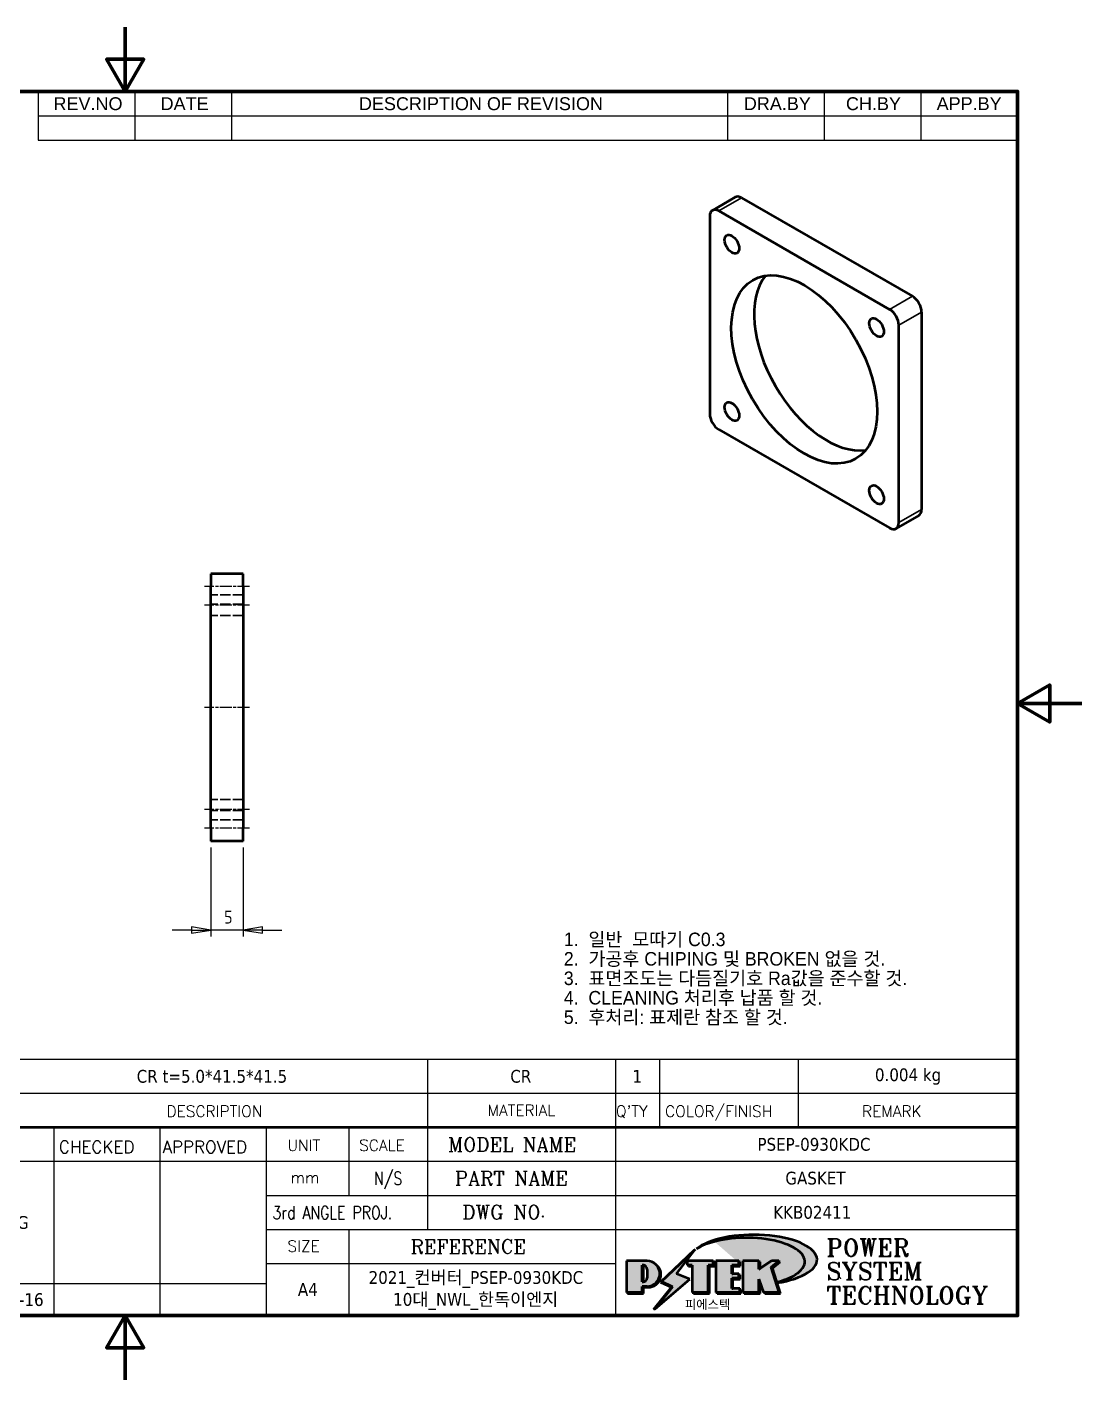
# Model space of a CAD drawing. Header units: millimetres. Extents: x 0 to 297, y 0 to 210.
# Drawn here: x 133.3 to 297, y 0 to 210 of the extents above; entities that cross this region are included whole.
import ezdxf
from ezdxf.enums import TextEntityAlignment as Align

# ---------------------------------------------------------------- set-up
doc = ezdxf.new("R2010")
doc.units = ezdxf.units.MM
doc.linetypes.add('CHAIN', pattern=[0.35429999999999995, 0.2362, -0.0295, 0.0591, -0.0295])
doc.linetypes.add('DASHED', pattern=[0.2067, 0.1654, -0.0413])
doc.layers.get('0').update_dxf_attribs({"lineweight": 25})
for name, color, linetype, lineweight in [('가려진 것(ISO)', 5, 'DASHED', 35), ('가시적인 것(ISO)', 7, 'Continuous', 50), ('가시적인 좁은 것(ISO)', 1, 'Continuous', 35), ('경계(ISO)', 7, 'Continuous', 70), ('기호(ISO)', 7, 'Continuous', 25), ('제목(ISO)', 5, 'Continuous', 50), ('중심선(ISO)', 1, 'Continuous', 25), ('치수(ISO)', 7, 'Continuous', 25), ('해치(ISO)', 1, 'Continuous', 18)]:
    doc.layers.add(name, color=color, linetype=linetype, lineweight=lineweight)
doc.styles.add('HAN_370', font='', dxfattribs={"width": 2})
doc.styles.add('ISO Proportional', font='arial.ttf')
doc.styles.add('ISO ProportionalPSTEK', font='isocp.shx')
doc.styles.add('RC_284', font='ROMANC.shx')
doc.styles.add('RC_287', font='ROMANC.shx')
doc.styles.add('RC_292', font='ROMANC.shx')
doc.styles.add('ROMANT_294', font='romant.shx')
doc.styles.add('주 문자 (JIS)', font='arial.ttf')
doc.styles.add('텍스트 스타일333', font='ROMANC.shx', dxfattribs={"width": 0.800000011920929})
doc.styles.add('텍스트 스타일359', font='tahoma.ttf')
doc.styles.get('HAN_370').set_extended_font_data('GulimChe')
doc.dimstyles.new('PSTEK', dxfattribs={"dimtxt": 2, "dimasz": 3, "dimexe": 1, "dimexo": 1, "dimgap": 1, "dimtad": 1, "dimrnd": 1e-08, "dimdsep": 46, "dimtxsty": 'ISO ProportionalPSTEK', "dimblk": 'Filled-1', "dimcen": 0.09, "dimdle": 10, "dimclrd": 3, "dimclre": 3, "dimclrt": 1, "dimadec": 1, "dimazin": 2, "dimtfac": 1, "dimtmove": 0, "dimatfit": 3, "dimfxl": 0, "dimtolj": 1, "dimlwd": -1, "dimlwe": -1, "dimarcsym": 0})

# ---------------------------------------------------------------- blocks, each defined once
blk = doc.blocks.new('경계 Default Border')
at = {"layer": '경계(ISO)', "flags": 128}
for points in [[(148.5000038146973, 210), (148.5000038146973, 200), (145.6132507324219, 205), (151.3867473602295, 205), (148.5000038146973, 200)], [(10, 10), (10, 200), (287.0000076293945, 200), (287.0000076293945, 10), (10, 10)], [(297.0000076293945, 105), (287.0000076293945, 105), (292.0000076293945, 107.8867530822754), (292.0000076293945, 102.1132469177246), (287.0000076293945, 105)], [(148.5000038146973, 0), (148.5000038146973, 10), (145.6132507324219, 5), (151.3867473602295, 5), (148.5000038146973, 10)]]:
    blk.add_lwpolyline(points, dxfattribs=at)
blk = doc.blocks.new('제목 블록 PSTEK')
for color, points in [(252, [(317.2195697678507, 17.0593801673321), (322.0326348870767, 21.62682475217465), (322.2781991042243, 21.94392121864296), (317.0471853425802, 16.97985676345368), (318.7512090904202, 16.1899260703855), (316.0018030350395, 12.71868385740789), (316.3356552234328, 13.00206718743325), (318.9235935156908, 16.2694494742633)]), (5, [(321.6183518841322, 17.4193704504104), (319.5281351041078, 18.24969419629727), (322.4505835294948, 22.02344462252142), (317.2195697678507, 17.0593801673321), (318.9235935156908, 16.2694494742633), (316.1741874603099, 12.79820726128571)]), (1, [(324.4839107253602, 19.60711530335299), (325.2419748254881, 19.60711530335299), (325.2419748254881, 20.25857663940324), (321.2266040451076, 20.25857663940324), (321.2266040451076, 19.60711530335299), (321.9846681452406, 19.60711530335299), (321.9846681452406, 15.3430047401139), (324.4839107253602, 15.3430047401139)]), (252, [(321.9846681452406, 19.60711530335299), (321.4042753185749, 19.60711530335299), (321.4042753185749, 19.45905590879572), (321.9846681452406, 19.45905590879572)]), (252, [(324.6615819988275, 19.45905590879572), (325.4196460989604, 19.45905590879572), (325.4196460989604, 20.11051724484596), (325.2419748254881, 20.11051724484596), (325.2419748254881, 19.60711530335299), (324.4839107253602, 19.60711530335299), (324.4839107253602, 15.3430047401139), (322.1623394187076, 15.3430047401139), (322.1623394187076, 15.19494534555726), (324.6615819988275, 15.19494534555726)]), (1, [(329.2277337269622, 20.25857663940324), (325.65654113025, 20.25857663940324), (325.65654113025, 15.3430047401139), (329.3580259941756, 15.3430047401139), (329.3580259941756, 15.9944660761648), (328.1137701654877, 15.9944660761648), (328.1137701654877, 17.56360607323003), (329.2277337269622, 17.56360607323003), (329.2277337269622, 18.25543873810179), (328.1137701654877, 18.25543873810179), (328.1137701654877, 19.60711530335299), (329.2277337269622, 19.60711530335299)]), (252, [(328.2914414389548, 19.45905590879572), (329.4054050004294, 19.45905590879572), (329.4054050004294, 20.11051724484596), (329.2277337269622, 20.11051724484596), (329.2277337269622, 19.60711530335299), (328.1137701654877, 19.60711530335299), (328.1137701654877, 18.25543873810179), (328.2914414389548, 18.25543873810179)]), (1, [(332.3312149849806, 20.25857663940324), (329.8592894925411, 20.25857663940324), (329.8592894925411, 15.3430047401139), (332.3312149849806, 15.3430047401139), (332.3312149849806, 17.4318630164523), (333.0701931098801, 15.3430047401139), (335.4855464857051, 15.3430047401139), (334.2514536401189, 19.30614745124769), (335.4379594596742, 20.25857663940324), (334.3071782107978, 20.25857663940324), (332.3312149849806, 18.99741471888304)]), (252, [(332.5088862584528, 20.1105172448466), (332.3312149849806, 20.1105172448466), (332.3312149849806, 18.99741471888368), (332.5088862584528, 19.11081371413894)]), (252, [(335.6156307331414, 20.11051724484596), (335.2535118015555, 20.11051724484596), (334.2514536401189, 19.30614745124769), (335.4855464857051, 15.3430047401139), (333.1954852176545, 15.3430047401139), (333.2478643833523, 15.19494534555726), (335.6632177591723, 15.19494534555726), (334.4291249135862, 19.15808805669106)]), (252, [(328.2914414389548, 17.41554667867274), (329.4054050004294, 17.41554667867274), (329.4054050004294, 18.10737934354514), (329.2277337269622, 18.10737934354514), (329.2277337269622, 17.56360607323003), (328.1137701654877, 17.56360607323003), (328.1137701654877, 15.9944660761648), (328.2914414389548, 15.9944660761648)]), (252, [(332.5088862584528, 16.92964231796647), (332.3312149849806, 17.43186301645164), (332.3312149849806, 15.3430047401139), (330.0369607660135, 15.3430047401139), (330.0369607660135, 15.19494534555726), (332.5088862584528, 15.19494534555726)]), (252, [(329.5356972676428, 15.8464066816075), (329.3580259941756, 15.8464066816075), (329.3580259941756, 15.3430047401139), (325.8342124037171, 15.3430047401139), (325.8342124037171, 15.19494534555726), (329.5356972676428, 15.19494534555726)])]:
    blk.add_hatch(color=color).paths.add_polyline_path(points)
h = blk.add_hatch(color=1)
edge = h.paths.add_edge_path(flags=0)
edge.add_line((314.2242174273352, 19.60711530335299), (314.2242174273352, 17.00126995915134))
edge.add_line((314.2242174273352, 17.00126995915134), (314.3485873187598, 17.00126995915134))
edge.add_arc((314.3485873187598, 17.6527312952023), 0.6514613360509371, 270, 360)
edge.add_line((315.0000486548106, 17.6527312952023), (315.0000486548106, 18.95565396730211))
edge.add_arc((314.3485873187598, 18.95565396730212), 0.6514613360508712, 0, 90)
edge.add_line((314.3485873187598, 19.60711530335299), (314.2242174273352, 19.60711530335299))
edge = h.paths.add_edge_path()
edge.add_arc((314.9847713324306, 18.28938669179658), 1.969189947606664, 269.9999999999959, 450)
edge.add_line((314.9847713324306, 20.25857663940318), (311.7664314776902, 20.25857663940324))
edge.add_line((311.7664314776902, 20.25857663940324), (311.7664314776902, 15.3430047401139))
edge.add_line((311.7664314776902, 15.3430047401139), (314.2242174273352, 15.3430047401139))
edge.add_line((314.2242174273352, 15.3430047401139), (314.2242174273352, 16.32019674418991))
edge.add_line((314.2242174273352, 16.32019674418991), (314.9847713324307, 16.32019674418991))
h = blk.add_hatch(color=252)
edge = h.paths.add_edge_path()
edge.add_arc((314.9847713324309, 18.28938669179657), 1.969189947606666, 270, 406.8278729790604)
edge.add_arc((315.1624426058984, 18.1413272972396), 1.969189947606962, -90, 53.560984836317004, ccw=False)
edge.add_line((315.1624426058984, 16.17213734963263), (314.4018887008024, 16.17213734963263))
edge.add_line((314.4018887008024, 16.17213734963263), (314.4018887008024, 15.19494534555726))
edge.add_line((314.4018887008024, 15.19494534555726), (311.9441027511573, 15.19494534555726))
edge.add_line((311.9441027511573, 15.19494534555726), (311.9441027511573, 15.3430047401139))
edge.add_line((311.9441027511573, 15.3430047401139), (314.2242174273352, 15.3430047401139))
edge.add_line((314.2242174273352, 15.3430047401139), (314.2242174273352, 16.32019674418991))
edge.add_line((314.2242174273352, 16.32019674418991), (314.9847713324309, 16.32019674418991))
h = blk.add_hatch(color=252)
edge = h.paths.add_edge_path()
edge.add_line((314.4018887008024, 19.45905590879572), (314.5262585922315, 19.45905590879572))
edge.add_arc((314.5262585922314, 18.80759457274939), 0.6514613360463194, 60.4189348879147, 90.00000000000318, ccw=False)
edge.add_arc((314.3485873187602, 18.95565396730057), 0.6514613360524251, 39.96992292766206, 90.00000000009999)
edge.add_line((314.3485873187591, 19.60711530335307), (314.2242174273352, 19.60711530335298))
edge.add_line((314.2242174273352, 19.60711530335299), (314.2242174273352, 17.00126995915134))
edge.add_line((314.2242174273352, 17.00126995915134), (314.3485873187591, 17.00126995915134))
edge.add_arc((314.3485873187568, 17.652731295233), 0.6514613360816299, 270.0000000002, 274.6930825552478)
edge.add_line((314.4018887008024, 17.0034541317032), (314.4018887008024, 19.45905590879572))
at = {"layer": '해치(ISO)', "true_color": 0x27d1fc}
h = blk.add_hatch(color=140, dxfattribs=at)
edge = h.paths.add_edge_path()
edge.add_ellipse((330.3660919371412, 20.15576403068321), major_axis=(9.100907360794343, 0), ratio=0.4069904968023172, start_angle=301.3098473703837, end_angle=507.7436900681698)
edge.add_ellipse((331.5340919371412, 20.4634168429492), major_axis=(-9.82350664112931, 0), ratio=0.3942600559756514, start_angle=111.51207141178469, end_angle=334.47025347086895, ccw=False)
edge.add_line((335.1363447531188, 16.8601935978785), (335.0955236905705, 16.99119398620872))
at = {"color": 180}
for p, q in [((182.4757929790549, 51.56524660363496), (372.4757929537551, 51.56524660363496)), ((280.8758854511282, 51.56524660363496), (280.8758854511282, 41.00524660363494)), ((310.0881549537552, 51.56524660363496), (310.0881549537553, 41.00524660363494)), ((316.9044520275131, 51.56524660363496), (316.9044520275127, 41.00524660363494)), ((338.4566026226726, 51.56524660363496), (338.4566026226727, 41.00524660363494)), ((372.4757929537551, 51.56524660363496), (372.4757929537551, 11.79100474011389)), ((182.475792979055, 46.2852466036349), (372.4757929537551, 46.28524660363492)), ((222.9401812389276, 11.79100474011392), (222.9401812389276, 41.00524660363494)), ((239.4288871878316, 11.79100474011392), (239.4288871878316, 41.00524660363494)), ((255.9175931367356, 11.79100474011392), (255.9175931367356, 41.00524660363494)), ((268.6918866058747, 41.00524660363494), (268.6918866058747, 30.44524660363498)), ((280.8758854511282, 41.00524660363494), (280.8758854511282, 25.16524660363502)), ((310.088154953755, 41.00524660363494), (310.088154953755, 11.79100474011392)), ((206.451475290024, 35.72524660363497), (372.4757929537551, 35.72524660363497)), ((255.917593136736, 30.44524660363498), (372.4757929537552, 30.44524660363501)), ((255.9175931367359, 25.16524660363502), (372.4757929537552, 25.165246603635)), ((268.6918866058744, 25.16524660363502), (268.6918866058744, 11.79100474011392)), ((255.9175931367359, 19.88524660363481), (310.0881549537553, 19.88524660363481)), ((206.451475290024, 16.74100474011396), (255.9175931367359, 16.74100474011396)), ((182.475792979055, 11.79100474011392), (372.4757929537551, 11.79100474011389))]:
    blk.add_line(p, q, dxfattribs=at)
at = {"color": 7, "linetype": 'Continuous', "lineweight": 25}
blk.add_line((182.4771903250938, 46.27967054998719), (231.7273669611342, 46.27967054998717), dxfattribs=at)
at = {"color": 7, "lineweight": 50}
blk.add_line((206.451475290024, 41.00524660363494), (372.4757929537551, 41.00524660363496), dxfattribs=at)
at = {"color": 7}
for p, q in [((322.2781991042243, 21.94392121864296), (317.0471853425802, 16.97985676345368)), ((322.4505835294948, 22.02344462252142), (317.2195697678507, 17.0593801673321)), ((317.2195697678507, 17.0593801673321), (322.0326348870767, 21.62682475217465)), ((319.5281351041078, 18.24969419629727), (322.4505835294948, 22.02344462252142)), ((322.0326348870767, 21.62682475217465), (322.2781991042243, 21.94392121864296)), ((311.7664314776902, 20.25900474011391), (311.7664314776902, 15.34300474011391)), ((314.9847713324309, 20.25857663940324), (311.7664314776902, 20.25857663940324)), ((314.9847713324309, 20.25857663940324), (311.7664314776902, 20.25857663940324)), ((311.7664314776902, 20.25857663940324), (311.7664314776902, 15.3430047401139)), ((314.2242174273352, 17.00126995915134), (314.2242174273352, 19.60711530335299)), ((314.2242174273352, 19.60711530335299), (314.3485873187591, 19.60711530335299)), ((314.3485873187591, 19.60711530335299), (314.2242174273352, 19.60711530335299)), ((314.2242174273352, 19.60711530335299), (314.2242174273352, 17.00126995915134)), ((314.2242174273352, 17.00126995915134), (314.2242174273352, 19.60711530335299)), ((314.2242174273352, 19.60711530335299), (314.3485873187591, 19.60711530335299)), ((314.4018887008024, 19.45905590879572), (314.5262585922314, 19.45905590879572)), ((314.4018887008024, 17.0034541317032), (314.4018887008024, 19.45905590879572)), ((315.0000486548106, 18.95565396730275), (315.0000486548106, 17.65273129520161)), ((315.0000486548106, 18.95565396730275), (315.0000486548106, 17.65273129520161)), ((325.2419748254881, 20.25857663940324), (321.2266040451076, 20.25857663940324)), ((321.2266040451076, 20.25857663940324), (321.2266040451076, 19.60711530335299)), ((325.2419748254881, 20.25857663940324), (321.2266040451076, 20.25857663940324)), ((321.2266040451076, 20.25857663940324), (321.2266040451076, 19.60711530335299)), ((321.2266040451076, 19.60711530335299), (321.9846681452406, 19.60711530335299)), ((321.2266040451076, 19.60711530335299), (321.9846681452406, 19.60711530335299)), ((321.4042753185749, 19.60711530335299), (321.4042753185749, 19.45905590879572)), ((321.9846681452406, 19.60711530335299), (321.4042753185749, 19.60711530335299)), ((321.4042753185749, 19.45905590879572), (321.9846681452406, 19.45905590879572)), ((321.9846681452406, 19.60711530335299), (321.9846681452406, 15.3430047401139)), ((321.9846681452406, 19.45905590879572), (321.9846681452406, 19.60711530335299)), ((321.9846681452406, 19.60711530335299), (321.9846681452406, 15.3430047401139)), ((324.4839107253602, 19.60711530335299), (325.2419748254881, 19.60711530335299)), ((324.4839107253602, 15.3430047401139), (324.4839107253602, 19.60711530335299)), ((325.2419748254881, 19.60711530335299), (324.4839107253602, 19.60711530335299)), ((324.4839107253602, 19.60711530335299), (324.4839107253602, 15.3430047401139)), ((324.4839107253602, 19.60711530335299), (325.2419748254881, 19.60711530335299)), ((324.4839107253602, 15.3430047401139), (324.4839107253602, 19.60711530335299)), ((324.6615819988275, 19.45905590879572), (325.4196460989604, 19.45905590879572)), ((324.6615819988275, 15.19494534555726), (324.6615819988275, 19.45905590879572)), ((325.2419748254881, 19.60711530335299), (325.2419748254881, 20.25857663940324)), ((325.2419748254881, 19.60711530335299), (325.2419748254881, 20.25857663940324)), ((325.4196460989604, 20.11051724484596), (325.2419748254881, 20.11051724484596)), ((325.2419748254881, 20.11051724484596), (325.2419748254881, 19.60711530335299)), ((325.4196460989604, 19.45905590879572), (325.4196460989604, 20.11051724484596)), ((329.2277337269622, 20.25857663940324), (325.65654113025, 20.25857663940324)), ((325.65654113025, 20.25857663940324), (325.65654113025, 15.3430047401139)), ((325.65654113025, 20.25857663940324), (325.65654113025, 15.3430047401139)), ((329.2277337269622, 20.25857663940324), (325.65654113025, 20.25857663940324)), ((328.1137701654877, 18.25543873810179), (328.1137701654877, 19.60711530335299)), ((328.1137701654877, 19.60711530335299), (329.2277337269622, 19.60711530335299)), ((329.2277337269622, 19.60711530335299), (328.1137701654877, 19.60711530335299)), ((328.1137701654877, 19.60711530335299), (328.1137701654877, 18.25543873810179)), ((328.1137701654877, 18.25543873810179), (328.1137701654877, 19.60711530335299)), ((328.1137701654877, 19.60711530335299), (329.2277337269622, 19.60711530335299)), ((328.2914414389548, 18.25543873810179), (328.2914414389548, 19.45905590879572)), ((328.2914414389548, 19.45905590879572), (329.4054050004294, 19.45905590879572)), ((329.2277337269622, 19.60711530335299), (329.2277337269622, 20.25857663940324)), ((329.2277337269622, 19.60711530335299), (329.2277337269622, 20.25857663940324)), ((329.4054050004294, 20.11051724484596), (329.2277337269622, 20.11051724484596)), ((329.2277337269622, 20.11051724484596), (329.2277337269622, 19.60711530335299)), ((329.4054050004294, 19.45905590879572), (329.4054050004294, 20.11051724484596)), ((332.3312149849806, 20.25857663940324), (329.8592894925411, 20.25857663940324)), ((329.8592894925411, 20.25857663940324), (329.8592894925411, 15.3430047401139)), ((329.8592894925411, 20.25857663940324), (329.8592894925411, 15.3430047401139)), ((332.3312149849806, 20.25857663940324), (329.8592894925411, 20.25857663940324)), ((334.3071782107978, 20.25857663940324), (332.3312149849806, 18.99741471888304)), ((332.3312149849806, 18.99741471888304), (332.3312149849806, 20.25857663940324)), ((334.3071782107978, 20.25857663940324), (332.3312149849806, 18.99741471888304)), ((332.3312149849806, 18.99741471888304), (332.3312149849806, 20.25857663940324)), ((332.5088862584528, 20.1105172448466), (332.3312149849806, 20.1105172448466)), ((332.3312149849806, 20.1105172448466), (332.3312149849806, 18.99741471888368)), ((332.3312149849806, 18.99741471888368), (332.5088862584528, 19.11081371413894)), ((332.5088862584528, 19.11081371413894), (332.5088862584528, 20.1105172448466)), ((334.2514536401189, 19.30614745124769), (335.4379594596742, 20.25857663940324)), ((334.2514536401189, 19.30614745124769), (335.4379594596742, 20.25857663940324)), ((335.2535118015555, 20.11051724484596), (334.2514536401189, 19.30614745124769)), ((335.4855464857051, 15.3430047401139), (334.2514536401189, 19.30614745124769)), ((334.2514536401189, 19.30614745124769), (335.4855464857051, 15.3430047401139)), ((335.4855464857051, 15.3430047401139), (334.2514536401189, 19.30614745124769)), ((335.4379594596742, 20.25857663940324), (334.3071782107978, 20.25857663940324)), ((335.4379594596742, 20.25857663940324), (334.3071782107978, 20.25857663940324)), ((334.4291249135862, 19.15808805669104), (335.6156307331414, 20.11051724484596)), ((335.6632177591723, 15.19494534555726), (334.4291249135862, 19.15808805669104)), ((335.6156307331414, 20.11051724484596), (335.2535118015555, 20.11051724484596)), ((314.3485873187591, 17.00126995915134), (314.2242174273352, 17.00126995915134)), ((314.2242174273352, 17.00126995915134), (314.3485873187591, 17.00126995915134)), ((314.3485873187591, 17.00126995915134), (314.2242174273352, 17.00126995915134)), ((316.1741874603099, 12.79820726128571), (321.6183518841322, 17.4193704504104)), ((317.0471853425802, 16.97985676345368), (318.7512090904202, 16.1899260703855)), ((318.9235935156908, 16.2694494742633), (317.2195697678507, 17.0593801673321)), ((317.2195697678507, 17.0593801673321), (318.9235935156908, 16.2694494742633)), ((321.6183518841322, 17.4193704504104), (319.5281351041078, 18.24969419629727)), ((329.2277337269622, 18.25543873810179), (328.1137701654877, 18.25543873810179)), ((328.1137701654877, 18.25543873810179), (328.2914414389548, 18.25543873810179)), ((329.2277337269622, 18.25543873810179), (328.1137701654877, 18.25543873810179)), ((328.1137701654877, 17.56360607323003), (329.2277337269622, 17.56360607323003)), ((328.1137701654877, 15.9944660761648), (328.1137701654877, 17.56360607323003)), ((329.2277337269622, 17.56360607323003), (328.1137701654877, 17.56360607323003)), ((328.1137701654877, 17.56360607323003), (328.1137701654877, 15.9944660761648)), ((328.1137701654877, 17.56360607323003), (329.2277337269622, 17.56360607323003)), ((328.1137701654877, 15.9944660761648), (328.1137701654877, 17.56360607323003)), ((328.2914414389548, 15.9944660761648), (328.2914414389548, 17.41554667867274)), ((328.2914414389548, 17.41554667867274), (329.4054050004294, 17.41554667867274)), ((329.2277337269622, 17.56360607323003), (329.2277337269622, 18.25543873810179)), ((329.2277337269622, 17.56360607323003), (329.2277337269622, 18.25543873810179)), ((329.4054050004294, 18.10737934354514), (329.2277337269622, 18.10737934354514)), ((329.2277337269622, 18.10737934354514), (329.2277337269622, 17.56360607323003)), ((329.4054050004294, 17.41554667867274), (329.4054050004294, 18.10737934354514)), ((332.3312149849806, 17.4318630164523), (333.0701931098801, 15.3430047401139)), ((332.3312149849806, 15.3430047401139), (332.3312149849806, 17.4318630164523)), ((332.5088862584528, 16.92964231796647), (332.3312149849806, 17.43186301645164)), ((332.3312149849806, 17.43186301645164), (332.3312149849806, 15.3430047401139)), ((332.3312149849806, 17.4318630164523), (333.0701931098801, 15.3430047401139)), ((332.3312149849806, 15.3430047401139), (332.3312149849806, 17.4318630164523)), ((332.5088862584528, 15.19494534555726), (332.5088862584528, 16.92964231796647)), ((345.0447381189468, 17.50375595811051), (344.9867755289346, 17.689895936919)), ((311.7664314776902, 15.3430047401139), (314.2242174273352, 15.3430047401139)), ((311.7664314776902, 15.3430047401139), (314.2242174273352, 15.3430047401139)), ((314.2242174273352, 15.3430047401139), (311.9441027511573, 15.3430047401139)), ((311.9441027511573, 15.3430047401139), (311.9441027511573, 15.19494534555726)), ((311.9441027511573, 15.19494534555726), (314.4018887008024, 15.19494534555726)), ((314.2242174273352, 16.32019674418991), (314.9847713324309, 16.32019674418991)), ((314.2242174273352, 15.3430047401139), (314.2242174273352, 16.32019674418991)), ((314.9847713324309, 16.32019674418991), (314.2242174273352, 16.32019674418991)), ((314.2242174273352, 16.32019674418991), (314.2242174273352, 15.3430047401139)), ((314.2242174273352, 16.32019674418991), (314.9847713324309, 16.32019674418991)), ((314.2242174273352, 15.3430047401139), (314.2242174273352, 16.32019674418991)), ((314.4018887008024, 16.17213734963263), (315.162442605898, 16.17213734963263)), ((314.4018887008024, 15.19494534555726), (314.4018887008024, 16.17213734963263)), ((318.7512090904202, 16.1899260703855), (316.0018030350395, 12.71868385740789)), ((318.9235935156908, 16.2694494742633), (316.1741874603099, 12.79820726128571)), ((316.3356552234328, 13.00206718743325), (318.9235935156908, 16.2694494742633)), ((321.9846681452406, 15.3430047401139), (324.4839107253602, 15.3430047401139)), ((321.9846681452406, 15.3430047401139), (324.4839107253602, 15.3430047401139)), ((324.4839107253602, 15.3430047401139), (322.1623394187076, 15.3430047401139)), ((322.1623394187076, 15.3430047401139), (322.1623394187076, 15.19494534555726)), ((322.1623394187076, 15.19494534555726), (324.6615819988275, 15.19494534555726)), ((325.65654113025, 15.3430047401139), (329.3580259941756, 15.3430047401139)), ((325.65654113025, 15.3430047401139), (329.3580259941756, 15.3430047401139)), ((329.3580259941756, 15.3430047401139), (325.8342124037171, 15.3430047401139)), ((325.8342124037171, 15.3430047401139), (325.8342124037171, 15.19494534555726)), ((325.8342124037171, 15.19494534555726), (329.5356972676428, 15.19494534555726)), ((329.3580259941756, 15.9944660761648), (328.1137701654877, 15.9944660761648)), ((328.1137701654877, 15.9944660761648), (328.2914414389548, 15.9944660761648)), ((329.3580259941756, 15.9944660761648), (328.1137701654877, 15.9944660761648)), ((329.3580259941756, 15.3430047401139), (329.3580259941756, 15.9944660761648)), ((329.3580259941756, 15.3430047401139), (329.3580259941756, 15.9944660761648)), ((329.5356972676428, 15.8464066816075), (329.3580259941756, 15.8464066816075)), ((329.3580259941756, 15.8464066816075), (329.3580259941756, 15.3430047401139)), ((329.5356972676428, 15.19494534555726), (329.5356972676428, 15.8464066816075)), ((329.8592894925411, 15.3430047401139), (332.3312149849806, 15.3430047401139)), ((329.8592894925411, 15.3430047401139), (332.3312149849806, 15.3430047401139)), ((332.3312149849806, 15.3430047401139), (330.0369607660135, 15.3430047401139)), ((330.0369607660135, 15.3430047401139), (330.0369607660135, 15.19494534555726)), ((330.0369607660135, 15.19494534555726), (332.5088862584528, 15.19494534555726)), ((333.0701931098801, 15.3430047401139), (335.4855464857051, 15.3430047401139)), ((333.0701931098801, 15.3430047401139), (335.4855464857051, 15.3430047401139)), ((335.4855464857051, 15.3430047401139), (333.1954852176545, 15.3430047401139)), ((333.1954852176545, 15.3430047401139), (333.2478643833523, 15.19494534555726)), ((333.2478643833523, 15.19494534555726), (335.6632177591723, 15.19494534555726)), ((316.0018030350395, 12.71868385740789), (316.3356552234328, 13.00206718743325))]:
    blk.add_line(p, q, dxfattribs=at)
at = {"color": 5}
for p, q in [((322.4505835294948, 22.02344462252142), (317.2195697678507, 17.0593801673321)), ((319.5281351041078, 18.24969419629727), (322.4505835294948, 22.02344462252142)), ((316.1741874603099, 12.79820726128571), (321.6183518841322, 17.4193704504104)), ((317.2195697678507, 17.0593801673321), (318.9235935156908, 16.2694494742633)), ((321.6183518841322, 17.4193704504104), (319.5281351041078, 18.24969419629727)), ((318.9235935156908, 16.2694494742633), (316.1741874603099, 12.79820726128571))]:
    blk.add_line(p, q, dxfattribs=at)
at = {"color": 1}
for p, q in [((314.9847713324309, 20.25857663940324), (311.7664314776902, 20.25857663940324)), ((311.7664314776902, 20.25857663940324), (311.7664314776902, 15.3430047401139)), ((314.2242174273352, 17.00126995915134), (314.2242174273352, 19.60711530335299)), ((314.2242174273352, 19.60711530335299), (314.3485873187591, 19.60711530335299)), ((315.0000486548106, 18.95565396730275), (315.0000486548106, 17.65273129520161)), ((325.2419748254881, 20.25857663940324), (321.2266040451076, 20.25857663940324)), ((321.2266040451076, 20.25857663940324), (321.2266040451076, 19.60711530335299)), ((321.2266040451076, 19.60711530335299), (321.9846681452406, 19.60711530335299)), ((321.9846681452406, 19.60711530335299), (321.9846681452406, 15.3430047401139)), ((324.4839107253602, 19.60711530335299), (325.2419748254881, 19.60711530335299)), ((324.4839107253602, 15.3430047401139), (324.4839107253602, 19.60711530335299)), ((325.2419748254881, 19.60711530335299), (325.2419748254881, 20.25857663940324)), ((329.2277337269622, 20.25857663940324), (325.65654113025, 20.25857663940324)), ((325.65654113025, 20.25857663940324), (325.65654113025, 15.3430047401139)), ((328.1137701654877, 18.25543873810179), (328.1137701654877, 19.60711530335299)), ((328.1137701654877, 19.60711530335299), (329.2277337269622, 19.60711530335299)), ((329.2277337269622, 19.60711530335299), (329.2277337269622, 20.25857663940324)), ((332.3312149849806, 20.25857663940324), (329.8592894925411, 20.25857663940324)), ((329.8592894925411, 20.25857663940324), (329.8592894925411, 15.3430047401139)), ((334.3071782107978, 20.25857663940324), (332.3312149849806, 18.99741471888304)), ((332.3312149849806, 18.99741471888304), (332.3312149849806, 20.25857663940324)), ((334.2514536401189, 19.30614745124769), (335.4379594596742, 20.25857663940324)), ((335.4855464857051, 15.3430047401139), (334.2514536401189, 19.30614745124769)), ((335.4379594596742, 20.25857663940324), (334.3071782107978, 20.25857663940324)), ((314.3485873187591, 17.00126995915134), (314.2242174273352, 17.00126995915134)), ((329.2277337269622, 18.25543873810179), (328.1137701654877, 18.25543873810179)), ((328.1137701654877, 17.56360607323003), (329.2277337269622, 17.56360607323003)), ((328.1137701654877, 15.9944660761648), (328.1137701654877, 17.56360607323003)), ((329.2277337269622, 17.56360607323003), (329.2277337269622, 18.25543873810179)), ((332.3312149849806, 17.4318630164523), (333.0701931098801, 15.3430047401139)), ((332.3312149849806, 15.3430047401139), (332.3312149849806, 17.4318630164523)), ((311.7664314776902, 15.3430047401139), (314.2242174273352, 15.3430047401139)), ((314.2242174273352, 16.32019674418991), (314.9847713324309, 16.32019674418991)), ((314.2242174273352, 15.3430047401139), (314.2242174273352, 16.32019674418991)), ((321.9846681452406, 15.3430047401139), (324.4839107253602, 15.3430047401139)), ((325.65654113025, 15.3430047401139), (329.3580259941756, 15.3430047401139)), ((329.3580259941756, 15.9944660761648), (328.1137701654877, 15.9944660761648)), ((329.3580259941756, 15.3430047401139), (329.3580259941756, 15.9944660761648)), ((329.8592894925411, 15.3430047401139), (332.3312149849806, 15.3430047401139)), ((333.0701931098801, 15.3430047401139), (335.4855464857051, 15.3430047401139))]:
    blk.add_line(p, q, dxfattribs=at)
at = {"color": 7}
for centre, radius, start, end in [((314.3485873187598, 18.95565396730211), 0.6514613360508712, 0, 90), ((314.3485873187602, 18.95565396730057), 0.6514613360524251, 39.96992292766117, 90), ((314.3485873187598, 18.95565396730212), 0.6514613360508712, 0, 90), ((314.5262585922314, 18.80759457274939), 0.6514613360463193, 60.41893488791137, 90), ((314.9847713324309, 18.28938669179658), 1.969189947606665, 270, 90), ((314.9847713324309, 18.28938669179658), 1.969189947606665, 270, 90), ((314.9847713324307, 18.2893866917965), 1.969189947606594, 270, 46.82787297909833), ((315.1624426058984, 18.1413272972396), 1.969189947606961, 270, 53.56098483636067), ((314.3485873187597, 17.65273129520228), 0.6514613360509381, 270, 0), ((314.3485873187598, 17.6527312952023), 0.6514613360509381, 270, 0), ((314.3485873187568, 17.652731295233), 0.6514613360816299, 270, 274.6930825552478)]:
    blk.add_arc(centre, radius, start, end, dxfattribs=at)
at = {"color": 1}
for centre, radius, start, end in [((314.3485873187598, 18.95565396730211), 0.6514613360508712, 0, 90), ((314.9847713324309, 18.28938669179657), 1.969189947606665, 270, 90), ((314.3485873187598, 17.6527312952023), 0.6514613360509381, 270, 0)]:
    blk.add_arc(centre, radius, start, end, dxfattribs=at)
at = {"layer": '제목(ISO)'}
for p, q in [((322.2781991042243, 21.94392121864296), (317.0471853425802, 16.97985676345368)), ((322.4505835294948, 22.02344462252142), (317.2195697678507, 17.0593801673321)), ((317.2195697678507, 17.0593801673321), (322.0326348870767, 21.62682475217465)), ((319.5281351041078, 18.24969419629727), (322.4505835294948, 22.02344462252142)), ((322.0326348870767, 21.62682475217465), (322.2781991042243, 21.94392121864296)), ((314.9847713324306, 20.25857663940324), (311.7664314776902, 20.25857663940324)), ((311.7664314776902, 20.25857663940324), (311.7664314776902, 15.3430047401139)), ((314.2242174273352, 17.00126995915134), (314.2242174273352, 19.60711530335299)), ((314.2242174273352, 19.60711530335299), (314.3485873187598, 19.60711530335299)), ((314.3485873187591, 19.60711530335299), (314.2242174273352, 19.60711530335299)), ((314.2242174273352, 19.60711530335299), (314.2242174273352, 17.00126995915134)), ((314.4018887008024, 19.45905590879572), (314.5262585922314, 19.45905590879572)), ((314.4018887008024, 17.0034541317032), (314.4018887008024, 19.45905590879572)), ((315.0000486548106, 18.95565396730211), (315.0000486548106, 17.6527312952023)), ((325.2419748254881, 20.25857663940324), (321.2266040451076, 20.25857663940324)), ((321.2266040451076, 20.25857663940324), (321.2266040451076, 19.60711530335299)), ((321.2266040451076, 19.60711530335299), (321.9846681452406, 19.60711530335299)), ((321.9846681452406, 19.60711530335299), (321.4042753185749, 19.60711530335299)), ((321.4042753185749, 19.60711530335299), (321.4042753185749, 19.45905590879572)), ((321.4042753185749, 19.45905590879572), (321.9846681452406, 19.45905590879572)), ((321.9846681452406, 19.60711530335299), (321.9846681452406, 15.3430047401139)), ((321.9846681452406, 19.45905590879572), (321.9846681452406, 19.60711530335299)), ((324.4839107253602, 19.60711530335299), (325.2419748254881, 19.60711530335299)), ((324.4839107253602, 15.3430047401139), (324.4839107253602, 19.60711530335299)), ((325.2419748254881, 19.60711530335299), (324.4839107253602, 19.60711530335299)), ((324.4839107253602, 19.60711530335299), (324.4839107253602, 15.3430047401139)), ((324.6615819988275, 19.45905590879572), (325.4196460989604, 19.45905590879572)), ((324.6615819988275, 15.19494534555726), (324.6615819988275, 19.45905590879572)), ((325.2419748254881, 19.60711530335299), (325.2419748254881, 20.25857663940324)), ((325.4196460989604, 20.11051724484596), (325.2419748254881, 20.11051724484596)), ((325.2419748254881, 20.11051724484596), (325.2419748254881, 19.60711530335299)), ((325.4196460989604, 19.45905590879572), (325.4196460989604, 20.11051724484596)), ((329.2277337269622, 20.25857663940324), (325.65654113025, 20.25857663940324)), ((325.65654113025, 20.25857663940324), (325.65654113025, 15.3430047401139)), ((328.1137701654877, 18.25543873810179), (328.1137701654877, 19.60711530335299)), ((328.1137701654877, 19.60711530335299), (329.2277337269622, 19.60711530335299)), ((329.2277337269622, 19.60711530335299), (328.1137701654877, 19.60711530335299)), ((328.1137701654877, 19.60711530335299), (328.1137701654877, 18.25543873810179)), ((328.2914414389548, 19.45905590879572), (329.4054050004294, 19.45905590879572)), ((328.2914414389548, 18.25543873810179), (328.2914414389548, 19.45905590879572)), ((329.2277337269622, 19.60711530335299), (329.2277337269622, 20.25857663940324)), ((329.4054050004294, 20.11051724484596), (329.2277337269622, 20.11051724484596)), ((329.2277337269622, 20.11051724484596), (329.2277337269622, 19.60711530335299)), ((329.4054050004294, 19.45905590879572), (329.4054050004294, 20.11051724484596)), ((332.3312149849806, 20.25857663940324), (329.8592894925411, 20.25857663940324)), ((329.8592894925411, 20.25857663940324), (329.8592894925411, 15.3430047401139)), ((334.3071782107978, 20.25857663940324), (332.3312149849806, 18.99741471888304)), ((332.3312149849806, 18.99741471888304), (332.3312149849806, 20.25857663940324)), ((332.5088862584528, 20.1105172448466), (332.3312149849806, 20.1105172448466)), ((332.3312149849806, 20.1105172448466), (332.3312149849806, 18.99741471888368)), ((332.3312149849806, 18.99741471888368), (332.5088862584528, 19.11081371413894)), ((332.5088862584528, 19.11081371413894), (332.5088862584528, 20.1105172448466)), ((334.2514536401189, 19.30614745124769), (335.4379594596742, 20.25857663940324)), ((335.2535118015555, 20.11051724484596), (334.2514536401189, 19.30614745124769)), ((335.4855464857051, 15.3430047401139), (334.2514536401189, 19.30614745124769)), ((334.2514536401189, 19.30614745124769), (335.4855464857051, 15.3430047401139)), ((335.4379594596742, 20.25857663940324), (334.3071782107978, 20.25857663940324)), ((334.4291249135862, 19.15808805669106), (335.6156307331414, 20.11051724484596)), ((335.6632177591723, 15.19494534555726), (334.4291249135862, 19.15808805669106)), ((335.6156307331414, 20.11051724484596), (335.2535118015555, 20.11051724484596)), ((314.3485873187598, 17.00126995915134), (314.2242174273352, 17.00126995915134)), ((314.2242174273352, 17.00126995915134), (314.3485873187591, 17.00126995915134)), ((316.1741874603099, 12.79820726128571), (321.6183518841322, 17.4193704504104)), ((317.0471853425802, 16.97985676345368), (318.7512090904202, 16.1899260703855)), ((317.2195697678507, 17.0593801673321), (318.9235935156908, 16.2694494742633)), ((318.9235935156908, 16.2694494742633), (317.2195697678507, 17.0593801673321)), ((321.6183518841322, 17.4193704504104), (319.5281351041078, 18.24969419629727)), ((329.2277337269622, 18.25543873810179), (328.1137701654877, 18.25543873810179)), ((328.1137701654877, 18.25543873810179), (328.2914414389548, 18.25543873810179)), ((328.1137701654877, 15.9944660761648), (328.1137701654877, 17.56360607323003)), ((328.1137701654877, 17.56360607323003), (329.2277337269622, 17.56360607323003)), ((329.2277337269622, 17.56360607323003), (328.1137701654877, 17.56360607323003)), ((328.1137701654877, 17.56360607323003), (328.1137701654877, 15.9944660761648)), ((328.2914414389548, 17.41554667867274), (329.4054050004294, 17.41554667867274)), ((328.2914414389548, 15.9944660761648), (328.2914414389548, 17.41554667867274)), ((329.2277337269622, 17.56360607323003), (329.2277337269622, 18.25543873810179)), ((329.4054050004294, 18.10737934354514), (329.2277337269622, 18.10737934354514)), ((329.2277337269622, 18.10737934354514), (329.2277337269622, 17.56360607323003)), ((329.4054050004294, 17.41554667867274), (329.4054050004294, 18.10737934354514)), ((332.3312149849806, 15.3430047401139), (332.3312149849806, 17.4318630164523)), ((332.3312149849806, 17.4318630164523), (333.0701931098801, 15.3430047401139)), ((332.5088862584528, 16.92964231796647), (332.3312149849806, 17.43186301645164)), ((332.3312149849806, 17.43186301645164), (332.3312149849806, 15.3430047401139)), ((332.5088862584528, 15.19494534555726), (332.5088862584528, 16.92964231796647)), ((311.7664314776902, 15.3430047401139), (314.2242174273352, 15.3430047401139)), ((314.2242174273352, 15.3430047401139), (311.9441027511573, 15.3430047401139)), ((311.9441027511573, 15.3430047401139), (311.9441027511573, 15.19494534555726)), ((311.9441027511573, 15.19494534555726), (314.4018887008024, 15.19494534555726)), ((314.2242174273352, 15.3430047401139), (314.2242174273352, 16.32019674418991)), ((314.2242174273352, 16.32019674418991), (314.9847713324307, 16.32019674418991)), ((314.9847713324309, 16.32019674418991), (314.2242174273352, 16.32019674418991)), ((314.2242174273352, 16.32019674418991), (314.2242174273352, 15.3430047401139)), ((314.4018887008024, 15.19494534555726), (314.4018887008024, 16.17213734963263)), ((314.4018887008024, 16.17213734963263), (315.1624426058984, 16.17213734963263)), ((318.7512090904202, 16.1899260703855), (316.0018030350395, 12.71868385740789)), ((318.9235935156908, 16.2694494742633), (316.1741874603099, 12.79820726128571)), ((316.3356552234328, 13.00206718743325), (318.9235935156908, 16.2694494742633)), ((321.9846681452406, 15.3430047401139), (324.4839107253602, 15.3430047401139)), ((324.4839107253602, 15.3430047401139), (322.1623394187076, 15.3430047401139)), ((322.1623394187076, 15.3430047401139), (322.1623394187076, 15.19494534555726)), ((322.1623394187076, 15.19494534555726), (324.6615819988275, 15.19494534555726)), ((325.65654113025, 15.3430047401139), (329.3580259941756, 15.3430047401139)), ((329.3580259941756, 15.3430047401139), (325.8342124037171, 15.3430047401139)), ((325.8342124037171, 15.3430047401139), (325.8342124037171, 15.19494534555726)), ((325.8342124037171, 15.19494534555726), (329.5356972676428, 15.19494534555726)), ((329.3580259941756, 15.9944660761648), (328.1137701654877, 15.9944660761648)), ((328.1137701654877, 15.9944660761648), (328.2914414389548, 15.9944660761648)), ((329.3580259941756, 15.3430047401139), (329.3580259941756, 15.9944660761648)), ((329.5356972676428, 15.8464066816075), (329.3580259941756, 15.8464066816075)), ((329.3580259941756, 15.8464066816075), (329.3580259941756, 15.3430047401139)), ((329.5356972676428, 15.19494534555726), (329.5356972676428, 15.8464066816075)), ((329.8592894925411, 15.3430047401139), (332.3312149849806, 15.3430047401139)), ((332.3312149849806, 15.3430047401139), (330.0369607660135, 15.3430047401139)), ((330.0369607660135, 15.3430047401139), (330.0369607660135, 15.19494534555726)), ((330.0369607660135, 15.19494534555726), (332.5088862584528, 15.19494534555726)), ((333.0701931098801, 15.3430047401139), (335.4855464857051, 15.3430047401139)), ((335.4855464857051, 15.3430047401139), (333.1954852176545, 15.3430047401139)), ((333.1954852176545, 15.3430047401139), (333.2478643833523, 15.19494534555726)), ((333.2478643833523, 15.19494534555726), (335.6632177591723, 15.19494534555726)), ((316.0018030350395, 12.71868385740789), (316.3356552234328, 13.00206718743325))]:
    blk.add_line(p, q, dxfattribs=at)
at = {"layer": '제목(ISO)', "color": 4}
blk.add_line((335.1363447531188, 16.8601935978785), (335.0955236905705, 16.99119398620872), dxfattribs=at)
at = {"layer": '제목(ISO)'}
for centre, radius, start, end in [((314.3485873187598, 18.95565396730212), 0.6514613360508712, 0, 90), ((314.3485873187602, 18.95565396730057), 0.6514613360524251, 39.96992292766117, 90), ((314.5262585922314, 18.80759457274939), 0.6514613360463193, 60.41893488791137, 90), ((314.9847713324306, 18.28938669179658), 1.969189947606664, 46.82787297909431, 90), ((314.9847713324307, 18.2893866917965), 1.969189947606594, 270, 46.82787297909833), ((314.9847713324309, 18.28938669179657), 1.969189947606666, 270, 46.8278729790603), ((315.1624426058984, 18.1413272972396), 1.969189947606962, 270, 53.56098483631701), ((314.3485873187598, 17.6527312952023), 0.6514613360509371, 270, 0), ((314.3485873187568, 17.652731295233), 0.6514613360816299, 270, 274.6930825552478)]:
    blk.add_arc(centre, radius, start, end, dxfattribs=at)
at = {"layer": '제목(ISO)', "color": 4}
for centre, major_axis, ratio, start_param, end_param in [((331.5340919371412, 20.4634168429492), (9.82350664112931, 0), 0.3942600559756514, 5.087845455444478, 8.97919982663645), ((330.3660919371412, 20.15576403068321), (9.100907360794343, 0), 0.4069904968023172, 5.258848905294775, 8.861799147915196)]:
    blk.add_ellipse(centre, major_axis=major_axis, ratio=ratio, start_param=start_param, end_param=end_param, dxfattribs=at)
at = {"color": 7}
for s, height, style, p in [('DESCRIPTION', 1.742399930953979, 'RC_284', (240.4025565652523, 42.62317362549192)), ("Q'TY", 1.742399930953979, 'RC_284', (310.1440786515383, 42.62317362549192)), ('COLOR/FINISH', 1.742399930953979, 'RC_284', (317.7725341324144, 42.62317362549192)), ('REMARK', 1.742399930953979, 'RC_284', (348.346649953877, 42.62317362549192)), ('CHECKED', 1.899999976158142, 'RC_287', (223.6856844514997, 37.00893196870329)), ('APPROVED', 1.899999976158142, 'RC_287', (239.7795453577791, 37.00893196870329)), ('UNIT', 1.742399930953979, 'RC_284', (259.1652673287452, 37.34317362549218)), ('SCALE', 1.742399930953979, 'RC_284', (270.2934779252897, 37.34317362549218)), ('MODEL NAME', 2.178000062704086, 'RC_292', (284.096330289083, 37.25462520371384)), ('PART NAME', 2.178000062704086, 'RC_292', (285.1416959765849, 32.03045329421792)), ('mm', 1.742399930953979, 'RC_284', (259.6505418159997, 32.3543089683787)), (' DWG NO.', 2.178000062704086, 'RC_292', (284.8124284083233, 26.75045329421772)), ('SIZE', 1.742399930953979, 'RC_284', (259.1652673287452, 21.69497768947366)), ('REFERENCE', 2.178000062704086, 'RC_292', (278.2741065029841, 21.43214925458022))]:
    blk.add_text(s, height=height, dxfattribs=dict(at, style=style)).set_placement(p)
at = {"color": 7, "style": 'RC_284'}
blk.add_text('MATERIAL', height=1.742399930953979, dxfattribs=at).set_placement((295.4820202024417, 43.64524660363492), align=Align.MIDDLE_CENTER)
at = {"color": 7, "style": '텍스트 스타일333', "width": 0.7999999523162842}
blk.add_text('N/S', height=2.000000029802322, dxfattribs=at).set_placement((274.7838860285014, 33.08524660363496), align=Align.MIDDLE_CENTER)
blk.add_text('3rd ANGLE PROJ.', height=2.000000029802322, dxfattribs=at).set_placement((256.8430306642954, 26.76148381654429))
at = {"style": 'ROMANT_294'}
for s, p in [('POWER', (342.82727231297, 20.97115304607566)), ('SYSTEM', (342.82727231297, 17.3284636719184)), ('TECHNOLOGY', (342.82727231297, 13.57194088644453))]:
    blk.add_text(s, height=2.700000107288361, dxfattribs=at).set_placement(p)
at = {"color": 7, "insert": (320.8519732224835, 14.21236326823155), "char_height": 1.400000005960464, "attachment_point": 1, "line_spacing_factor": 0.3319999873638153, "style": 'HAN_370'}
blk.add_mtext('\\fHY견고딕|b0|i0;\\H1.4000;피에스텍', dxfattribs=at)
at = {"layer": '제목(ISO)', "color": 7, "style": '텍스트 스타일359'}
for tag, p in [('질량\\P3;_001', (350.3491844443128, 48.17078166006607)), ('부품_번호_001', (195.8984192975649, 47.68851719507643)), ('설명_001', (235.7631287487936, 47.93159905692535)), ('재질_001', (293.7506796435016, 47.93372118353429)), ("3._Q'TY_001", (312.7118730373913, 47.93039168245939)), ('1._MODEL_NAME_001', (332.1084007889927, 37.37372118353427)), ('제목_001', (336.4397995242736, 32.13114855912003)), ('설계자_001', (209.9799229420091, 25.24293205220372)), ('부품_번호_001', (334.5576595507968, 26.81372118353431)), ('프로젝트_001', (271.7590988545725, 16.70023296085608)), ('시트_크기_001', (260.7764988779332, 14.84660024536737)), ('작성_날짜_001', (207.7211894128072, 13.27447932001324)), ('프로젝트_002', (275.5713032329241, 13.30272914206318))]:
    blk.add_attdef(tag, p, '', height=1.983050853013992, dxfattribs=at)
for tag, p in [('4._COLOR', (327.6805273250926, 48.92524660363493)), ('점검자', (231.1845342133799, 26.23312567187446)), ('엔지니어링_승인자', (247.673240162284, 26.23312567187446)), ('점검_날짜', (231.1845342133799, 14.26600474011394)), ('엔지니어링_승인_날짜', (247.673240162284, 14.26600474011394))]:
    blk.add_attdef(tag, text='', height=1.983050853013992, dxfattribs=at).set_placement(p, align=Align.MIDDLE_CENTER)
blk = doc.blocks.new('Filled-1')
at = {"color": 0}
for p, q in [((0, 0), (-1, 0.1666666666666667)), ((-1, 0.1666666666666667), (-1, -0.1666666666666667)), ((-1, 0), (0, 0)), ((-1, -0.1666666666666667), (0, 0))]:
    blk.add_line(p, q, dxfattribs=at)
at = {"color": 0, "flags": 128}
blk.add_lwpolyline([(-1, -0.1666666666666667), (0, 0), (-1, 0.1666666666666667), (-1, -0.1666666666666667)], dxfattribs=at)
at = {"color": 0}
blk.add_solid([(-1, -0.1666666666666667), (0, 0), (-1, 0.1666666666666667), (-1, -0.1666666666666667)], dxfattribs=at)
blk = doc.blocks.new('*D21')
at = {"layer": 'Defpoints', "color": 0, "transparency": 16777216}
for p in [(161.7952515960992, 83.64567040458053), (166.7952515960992, 83.64567040458053), (161.7952515960992, 69.83891291051745)]:
    blk.add_point(p, dxfattribs=at)
at = {"layer": '치수(ISO)', "color": 3, "transparency": 16777216}
for p, q in [((161.7952515960992, 82.64567040458053), (161.7952515960992, 68.83891291051745)), ((166.7952515960992, 82.64567040458053), (166.7952515960992, 68.83891291051745)), ((158.7952515960992, 69.83891291051745), (155.7952515960992, 69.83891291051745)), ((166.7952515960992, 69.83891291051745), (161.7952515960992, 69.83891291051745)), ((169.7952515960992, 69.83891291051745), (172.7952515960992, 69.83891291051745))]:
    blk.add_line(p, q, dxfattribs=at)
at = {"layer": '치수(ISO)', "color": 3, "transparency": 16777216, "xscale": 3, "yscale": 3, "zscale": 3}
blk.add_blockref('Filled-1', (161.7952515960992, 69.83891291051745), dxfattribs=at)
at = {"layer": '치수(ISO)', "color": 3, "transparency": 16777216, "xscale": 3, "yscale": 3, "zscale": 3, "rotation": 180}
blk.add_blockref('Filled-1', (166.7952515960992, 69.83891291051745), dxfattribs=at)
at = {"layer": '치수(ISO)', "color": 1, "transparency": 16777216, "insert": (163.8538302398619, 72.83891291051745), "char_height": 2, "attachment_point": 1, "style": 'ISO ProportionalPSTEK'}
blk.add_mtext('\\A1;5', dxfattribs=at)
blk = doc.blocks.new('주석-가공')
at = {"layer": '기호(ISO)', "color": 7, "insert": (-40.77821254730225, 10.20317998714745), "char_height": 3.00000011920929, "width": 95.52514842335798, "attachment_point": 1, "line_spacing_factor": 0.8627304434776306, "style": 'ISO Proportional'}
blk.add_mtext('\\f굴림|b0|i0;\\H3.0000;1.  일반  모따기 C0.3\\P2.  가공후 CHIPING 및 BROKEN 없을 것.\\P3.  표면조도는 다듬질기호 Ra값을 준수할 것.\\P4.  CLEANING 처리후 납품 할 것.\\P5.  후처리: 표제란 참조 할 것.', dxfattribs=at)

msp = doc.modelspace()

# ---------------------------------------------------------------- linework, layer by layer
at = {"layer": '가려진 것(ISO)', "ltscale": 9.523383140563965}
for p, q in [((166.7952515960984, 121.8706704045805), (161.7952515960984, 121.8706704045805)), ((166.7952515960937, 120.3956704045805), (161.7952515960937, 120.3956704045805)), ((166.7952515960984, 118.6706704045805), (161.7952515960984, 118.6706704045805)), ((166.7952515960984, 90.1206704045805), (161.7952515960984, 90.1206704045805)), ((166.7952515960937, 88.3956704045805), (161.7952515960937, 88.3956704045805)), ((166.7952515960984, 86.92067040458049), (161.7952515960984, 86.92067040458049))]:
    msp.add_line(p, q, dxfattribs=at)
at = {"layer": '가시적인 것(ISO)'}
for p, q in [((243.174302715456, 183.5845529526458), (239.6387688095237, 181.5485743836838)), ((244.1723671386248, 183.4864803300405), (270.6888714331243, 168.2166410628302)), ((239.2226196703193, 180.629798938978), (239.2226196703193, 149.9717817573827)), ((267.1533375271921, 166.1806624938682), (240.6368332326926, 181.4505017610785)), ((272.1030849954976, 165.7671553855606), (272.1030849954976, 135.1091382039653)), ((268.5675510895654, 133.0731596350034), (268.5675510895654, 163.7311768165986)), ((240.6368332326926, 147.5222960801131), (267.1533375271921, 132.2524568129028)), ((271.6869358562931, 134.1903627592595), (268.1514019503609, 132.1543841902976)), ((166.7952515960992, 125.1456704045805), (161.7952515960992, 125.1456704045805)), ((161.7952515960992, 125.1456704045805), (161.7952515960998, 123.1456704045805)), ((166.7952515960998, 123.1456704045805), (166.7952515960992, 125.1456704045805)), ((161.7952515960998, 85.64567040458051), (161.7952515960998, 123.1456704045805)), ((166.7952515960998, 123.1456704045805), (166.7952515960998, 85.64567040458051)), ((161.7952515960998, 85.64567040458051), (161.7952515960992, 83.64567040458053)), ((166.7952515960992, 83.64567040458053), (166.7952515960998, 85.64567040458051)), ((166.7952515960992, 83.64567040458053), (161.7952515960992, 83.64567040458053))]:
    msp.add_line(p, q, dxfattribs=at)
for centre, major_axis, ratio, start_param, end_param in [((244.1723671386248, 181.8513860803554), (-0.9980644231688075, 1.733166872290326), 0.5780931159158106, 5.499720852204984, 6.283185307179532), ((240.6368332326926, 179.8154075113934), (-0.9980644231688174, 1.733166872290363), 0.5780931159158107, 5.499720852205023, 7.070517178999916), ((257.4306192858745, 158.8874578559526), (-7.984515385350483, 13.8653349783228), 0.5780931159158106, 0.2223730012747733, 2.919219652315018), ((270.6888714331243, 166.5815468131451), (0.9980644231686984, -1.733166872290395), 0.5780931159158107, 0.7873318718205526, 2.358128198615477), ((267.1533375271921, 164.5455682441832), (-0.9980644231689052, 1.733166872290276), 0.5780931159158107, 3.928924525409872, 5.499720852204774), ((240.6368332326926, 149.1573903297982), (0.9980644231689256, -1.733166872290311), 0.5780931159158106, 3.928924525409887, 5.499720852204774), ((270.6888714331243, 135.9235296315499), (0.9980644231688165, -1.733166872290362), 0.5780931159158104, 0, 0.7873318718203297), ((267.153337527192, 133.8875510625879), (0.9980644231688118, -1.733166872290353), 0.5780931159158106, 5.499720852205023, 7.070517178999916)]:
    msp.add_ellipse(centre, major_axis=major_axis, ratio=ratio, start_param=start_param, end_param=end_param, dxfattribs=at)
for centre, major_axis, ratio in [((242.6697652286042, 176.2942718503183), (-0.7984515385350479, 1.38653349783228), 0.5780931159158107), ((253.8950853799423, 156.8514792869907), (-7.984515385350481, 13.8653349783228), 0.5780931159158106), ((265.1204055312804, 163.3658079374136), (-0.7984515385350479, 1.38653349783228), 0.5780931159158107), ((242.6697652286042, 150.3371506365677), (-0.7984515385350479, 1.38653349783228), 0.5780931159158107), ((265.1204055312804, 137.408686723663), (-0.7984515385350479, 1.38653349783228), 0.5780931159158107)]:
    msp.add_ellipse(centre, major_axis=major_axis, ratio=ratio, dxfattribs=at)
at = {"layer": '가시적인 좁은 것(ISO)'}
for p, q in [((244.1723671386248, 183.4864803300405), (240.6368332326926, 181.4505017610785)), ((270.6888714331243, 168.2166410628302), (267.1533375271921, 166.1806624938682)), ((272.1030849954976, 165.7671553855606), (268.5675510895654, 163.7311768165986)), ((272.1030849954976, 135.1091382039653), (268.5675510895654, 133.0731596350034))]:
    msp.add_line(p, q, dxfattribs=at)
at = {"layer": '기호(ISO)'}
for p, q in [((135.0000076293945, 200), (287.0000076293945, 200)), ((135.0000076293945, 200), (135.0000076293945, 196.2199999701977)), ((150.0000076293945, 200), (150.0000076293945, 196.2199999701977)), ((165.0000076293945, 200), (165.0000076293945, 196.2199999701977)), ((242.0000076293945, 200), (242.0000076293945, 196.2199999701977)), ((257.0000076293945, 200), (257.0000076293945, 196.2199999701977)), ((272.0000076293945, 200), (272.0000076293945, 196.2199999701977)), ((287.0000076293945, 200), (287.0000076293945, 196.2199999701977)), ((135.0000076293945, 196.2199999701977), (287.0000076293945, 196.2199999701977)), ((135.0000076293945, 196.2199999701977), (135.0000076293945, 192.4399999403954)), ((150.0000076293945, 196.2199999701977), (150.0000076293945, 192.4399999403954)), ((165.0000076293945, 196.2199999701977), (165.0000076293945, 192.4399999403954)), ((242.0000076293945, 196.2199999701977), (242.0000076293945, 192.4399999403954)), ((257.0000076293945, 196.2199999701977), (257.0000076293945, 192.4399999403954)), ((272.0000076293945, 196.2199999701977), (272.0000076293945, 192.4399999403954)), ((287.0000076293945, 196.2199999701977), (287.0000076293945, 192.4399999403954)), ((135.0000076293945, 192.4399999403954), (287.0000076293945, 192.4399999403954))]:
    msp.add_line(p, q, dxfattribs=at)
at = {"layer": '중심선(ISO)', "linetype": 'CHAIN', "ltscale": 7.778351783752441}
for p, q in [((167.7952515960995, 123.1456704045805), (160.7952515960992, 123.1456704045805)), ((167.7952515960984, 120.2706704045805), (160.7952515960984, 120.2706704045805)), ((167.7952515960937, 104.3956704045805), (160.7952515960936, 104.3956704045805)), ((167.7952515960984, 88.5206704045805), (160.7952515960984, 88.5206704045805)), ((167.7952515960995, 85.64567040458051), (160.7952515960992, 85.64567040458051))]:
    msp.add_line(p, q, dxfattribs=at)

# ---------------------------------------------------------------- block references
msp.add_blockref('경계 Default Border', (0, 0))
at = {"xscale": 0.7, "yscale": 0.7, "zscale": 0.7}
msp.add_blockref('주석-가공', (245.1289773542156, 62.29458086575828), dxfattribs=at)
ref = msp.add_blockref('제목 블록 PSTEK', (-85.47579295375516, -1.791004740113895))
ref.add_attrib('설계자_001', 'HKWAG', (124.5041299882539, 23.45192731208982), dxfattribs={"layer": '제목(ISO)', "color": 7, "height": 1.983050853013992, "style": '텍스트 스타일359'})
ref.add_attrib('프로젝트_001', '2021_컨버터_PSEP-0930KDC', (186.2833059008174, 14.90922822074219), dxfattribs={"layer": '제목(ISO)', "color": 7, "height": 1.983050853013992, "style": '텍스트 스타일359'})
ref.add_attrib('시트_크기_001', 'A4', (175.3007059241781, 13.05559550525347), dxfattribs={"layer": '제목(ISO)', "color": 7, "height": 1.983050853013992, "style": '텍스트 스타일359'})
ref.add_attrib("3._Q'TY_001", '1', (227.2360800836361, 46.1393869423455), dxfattribs={"layer": '제목(ISO)', "color": 7, "height": 1.983050853013992, "style": '텍스트 스타일359'})
ref.add_attrib('작성_날짜_001', '2021-04-16', (122.2453964590521, 11.48347457989935), dxfattribs={"layer": '제목(ISO)', "color": 7, "height": 1.983050853013992, "style": '텍스트 스타일359'})
ref.add_attrib('재질_001', 'CR', (208.2748866897465, 46.1427164434204), dxfattribs={"layer": '제목(ISO)', "color": 7, "height": 1.983050853013992, "style": '텍스트 스타일359'})
ref.add_attrib('부품_번호_001', 'KKB02411', (249.0818665970416, 25.02271644342041), dxfattribs={"layer": '제목(ISO)', "color": 7, "height": 1.983050853013992, "style": '텍스트 스타일359'})
ref.add_attrib('1._MODEL_NAME_001', 'PSEP-0930KDC', (246.6326078352375, 35.58271644342038), dxfattribs={"layer": '제목(ISO)', "color": 7, "height": 1.983050853013992, "style": '텍스트 스타일359'})
ref.add_attrib('질량\\P3;_001', '0.004 kg', (264.8733914905577, 46.37977691995217), dxfattribs={"layer": '제목(ISO)', "color": 7, "height": 1.983050853013992, "style": '텍스트 스타일359'})
ref.add_attrib('설명_001', 'CR t=5.0*41.5*41.5', (150.2873357950385, 46.14059431681146), dxfattribs={"layer": '제목(ISO)', "color": 7, "height": 1.983050853013992, "style": '텍스트 스타일359'})
ref.add_attrib('제목_001', 'GASKET', (250.9640065705185, 30.34014381900613), dxfattribs={"layer": '제목(ISO)', "color": 7, "height": 1.983050853013992, "style": '텍스트 스타일359'})
ref.add_attrib('프로젝트_002', '10대_NWL_한독이엔지', (190.095510279169, 11.51172440194929), dxfattribs={"layer": '제목(ISO)', "color": 7, "height": 1.983050853013992, "style": '텍스트 스타일359'})

# ---------------------------------------------------------------- texts
at = {"layer": '기호(ISO)', "color": 7, "char_height": 2.000000029802322, "attachment_point": 7, "style": '주 문자 (JIS)'}
for s, insert in [('REV.NO', (137.372938902356, 197.0757012061216)), ('DATE', (153.9984740421457, 197.1099999701977)), ('DESCRIPTION OF REVISION', (184.7820111319703, 197.0757012061216)), ('DRA.BY', (244.5228642031831, 197.1099999701977)), ('CH.BY', (260.3750287854367, 197.0757012061216)), ('APP.BY', (274.4480271798707, 197.1099999701977))]:
    msp.add_mtext(s, dxfattribs=dict(at, insert=insert))

# ---------------------------------------------------------------- dimensions: what is measured, and where the dimension line sits
at = {"layer": '치수(ISO)', "color": 3}
dim = msp.add_linear_dim(base=(161.7952515960992, 69.83891291051745), p1=(166.7952515960992, 83.64567040458053), p2=(161.7952515960992, 83.64567040458053), angle=180, dimstyle='PSTEK', override={"dimdec": 2, "dimtp": 0, "dimtm": -0, "dimtdec": 2, "dimtofl": 1, "dimatfit": 1}, dxfattribs=at)
dim.commit()
dim.dimension.update_dxf_attribs({"geometry": '*D21', "text_midpoint": (164.2952515960992, 69.83891291051745), "dimtype": 160})

doc.saveas('drawing.dxf')
